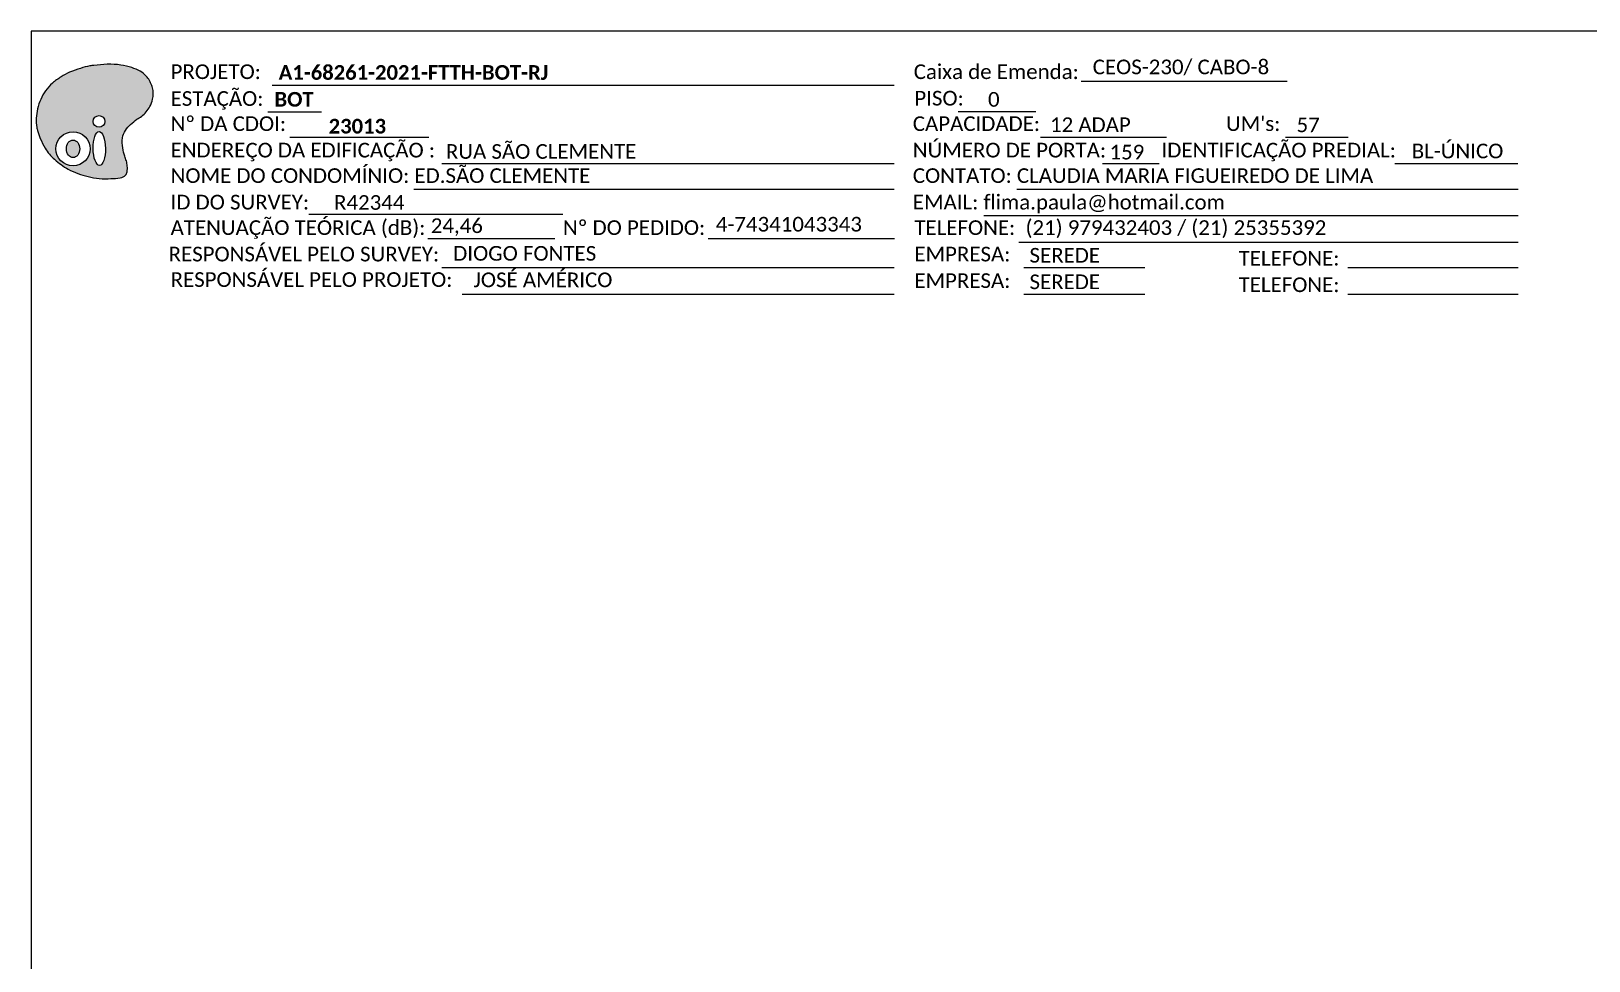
# Model space of a CAD drawing. Header units: metres. Extents: x -553 to 1164, y 1114 to 1708.
# Drawn here: x -553 to -318.8, y 1568.6 to 1708.4 of the extents above; entities that cross this region are included whole.
import ezdxf
from ezdxf.enums import TextEntityAlignment as Align

# ---------------------------------------------------------------- set-up
doc = ezdxf.new("R2010")
doc.units = ezdxf.units.M
doc.styles.add('WMF-Calibri0', font='calibri.ttf')
doc.styles.add('WMF-Calibri1', font='calibrib.ttf')

# ---------------------------------------------------------------- blocks, each defined once
blk = doc.blocks.new('OI')
h = blk.add_hatch(color=40)
edge = h.paths.add_edge_path()
edge.add_spline(control_points=[(4.35, -0.67), (3.92, -0.99), (3.26, -1.5), (2.81, -2.59), (2.9, -3.5), (3.06, -4.27), (3.31, -4.85), (3.37, -5.39), (3.4, -5.88), (3.2, -6.4), (2.54, -6.61), (1.65, -6.63), (0.55, -6.67), (-0.56, -6.42), (-1.61, -6.14), (-2.77, -5.61), (-3.92, -4.77), (-4.89, -3.7), (-5.34, -2.65), (-5.6, -1.94), (-5.85, -0.96), (-5.71, 0.47), (-5.1, 2.02), (-4.14, 3.02), (-3.3, 3.61), (-2.37, 4.16), (-1.36, 4.44), (-0.56, 4.7), (0.79, 4.85), (2.24, 4.97), (3.79, 4.57), (4.67, 4.21), (5.44, 3.65), (5.76, 2.99), (6.03, 2.21), (6.01, 1.46), (5.72, 0.64), (5.31, 0.08), (4.88, -0.38), (4.51, -0.55), (4.35, -0.67)], knot_values=[0, 0, 0, 0, 1.60434, 2.417191, 3.427595, 4.282808, 4.776746, 5.304182, 5.888771, 6.258406, 6.858137, 7.79129, 8.986195, 10.124242, 11.187857, 12.242908, 13.953784, 15.414161, 16.515391, 17.349188, 17.675853, 19.552021, 21.515531, 22.568638, 23.63245, 24.621084, 25.782718, 26.745347, 27.142653, 29.870543, 31.004649, 31.921532, 32.709589, 33.801391, 34.042471, 35.192333, 35.971461, 36.628871, 37.254359, 37.836911, 37.836911, 37.836911, 37.836911], degree=3, periodic=0)
h.paths.add_polyline_path([(1.13, -0.87, -1), (-0.04, -0.87, -1)], flags=16)
edge = h.paths.add_edge_path(flags=16)
edge.add_ellipse((0.56, -3.59), major_axis=(-0.02, 1.71), ratio=0.361305, start_angle=0, end_angle=360)
h.paths.add_polyline_path([(-0.36, -3.62, -1), (-3.8, -3.62, -1)], flags=16)
edge = h.paths.add_edge_path(flags=0)
edge.add_ellipse((-2.08, -3.62), major_axis=(0, 0.885), ratio=0.758294, start_angle=0, end_angle=360)
at = {"color": 40}
for centre, radius in [((0.54, -0.87), 0.587), ((-2.08, -3.62), 1.72)]:
    blk.add_circle(centre, radius, dxfattribs=at)
blk.add_ellipse((-2.08, -3.62), major_axis=(0, 0.885), ratio=0.758294, start_param=-3.141592653589792, end_param=3.141592653589792, dxfattribs=at)
blk.add_ellipse((0.56, -3.59), major_axis=(-0.02, 1.71), ratio=0.361305, dxfattribs=at)
at = {"color": 40, "start_tangent": (-0.800898, -0.598801), "end_tangent": (-0.800898, -0.598801)}
blk.add_spline([(4.35, -0.67), (3.2, -1.78), (2.9, -2.54), (2.92, -3.55), (3.12, -4.38), (3.28, -4.85), (3.37, -5.37), (3.35, -5.95), (3.2, -6.29), (2.66, -6.55), (1.73, -6.63), (0.54, -6.62), (-0.58, -6.41), (-1.6, -6.11), (-2.56, -5.67), (-3.95, -4.67), (-4.89, -3.56), (-5.37, -2.56), (-5.64, -1.78), (-5.72, -1.46), (-5.63, 0.42), (-4.84, 2.22), (-4.13, 2.99), (-3.27, 3.62), (-2.4, 4.09), (-1.3, 4.47), (-0.37, 4.72), (0.02, 4.77), (2.75, 4.8), (3.85, 4.53), (4.69, 4.16), (5.31, 3.68), (5.85, 2.73), (5.93, 2.5), (5.94, 1.35), (5.67, 0.62), (5.29, 0.08), (4.84, -0.36), (4.35, -0.67)], degree=3, dxfattribs=at)

msp = doc.modelspace()

# ---------------------------------------------------------------- linework, layer by layer
at = {"color": 7}
msp.add_lwpolyline([(-552.97, 1114.37), (288.03, 1114.37), (288.03, 1708.37), (-552.97, 1708.37)], close=True, dxfattribs=at)
at = {"lineweight": 0}
for points in [[(-516.75, 1700.25), (-423.24, 1700.25)], [(-395.13, 1700.86), (-364.2, 1700.86)], [(-517.38, 1696.22), (-509.32, 1696.22)], [(-413.65, 1696.27), (-401.98, 1696.27)], [(-401.28, 1692.44), (-382.34, 1692.44)], [(-491.25, 1688.46), (-423.24, 1688.46)], [(-495.45, 1684.63), (-423.24, 1684.63)], [(-404.83, 1684.63), (-329.47, 1684.63)], [(-511.25, 1680.85), (-473.04, 1680.85)], [(-409.8, 1680.64), (-329.47, 1680.64)], [(-404.53, 1676.66), (-329.47, 1676.66)]]:
    msp.add_lwpolyline(points, dxfattribs=at)
at = {"color": 7, "lineweight": 0}
for points in [[(-514.11, 1692.44), (-493.22, 1692.44)], [(-364.43, 1692.44), (-354.99, 1692.44)], [(-391.95, 1688.46), (-383.4, 1688.46)], [(-348.01, 1688.46), (-329.51, 1688.46)], [(-493.36, 1677.2), (-474.27, 1677.2)], [(-451.23, 1677.2), (-423.21, 1677.2)], [(-491.25, 1672.83), (-423.24, 1672.83)], [(-403.78, 1672.83), (-385.56, 1672.83)], [(-355.04, 1672.83), (-329.47, 1672.83)], [(-488.19, 1668.84), (-423.24, 1668.84)], [(-403.78, 1668.84), (-385.56, 1668.84)], [(-355.04, 1668.84), (-329.47, 1668.84)]]:
    msp.add_lwpolyline(points, dxfattribs=at)

# ---------------------------------------------------------------- block references
at = {"color": 7, "xscale": 1.494060215586407, "yscale": 1.494060215586409, "zscale": 1.494060215586409, "rotation": 0.153289602394906}
msp.add_blockref('OI', (-543.58, 1696.1), dxfattribs=at)

# ---------------------------------------------------------------- texts
at = {"lineweight": 0, "style": 'WMF-Calibri0'}
for s, height, p in [('PROJETO:', 2.206, (-532.01, 1701.17)), ('Caixa de Emenda:', 2.2064, (-420.31, 1701.17)), ('ESTAÇÃO:', 2.206, (-532.01, 1697.14)), ('PISO:', 2.206, (-420.22, 1697.19)), ('CAPACIDADE:', 2.2064, (-420.45, 1693.36)), ('ENDEREÇO DA EDIFICAÇÃO :', 2.2064, (-532.01, 1689.38)), ('NOME DO CONDOMÍNIO: ED.SÃO CLEMENTE', 2.2064, (-532.01, 1685.55)), ('CONTATO: CLAUDIA MARIA FIGUEIREDO DE LIMA', 2.2064, (-420.45, 1685.55)), ('ID DO SURVEY:', 2.2064, (-532.01, 1681.56)), ('R42344', 2.206, (-507.44, 1681.51)), ('EMAIL: flima.paula@hotmail.com', 2.2064, (-420.45, 1681.56)), ('ATENUAÇÃO TEÓRICA (dB):', 2.2064, (-532.01, 1677.73)), ('24,46', 2.206, (-492.9, 1678.02)), ('TELEFONE:  (21) 979432403 / (21) 25355392', 2.2064, (-420.22, 1677.73))]:
    msp.add_text(s, height=height, dxfattribs=at).set_placement(p)
for s, height, style, p in [('A1-68261-2021-FTTH-BOT-RJ', 2.2064, 'WMF-Calibri1', (-515.77, 1701.06)), ('CEOS-230/ CABO-8', 2.2064, 'WMF-Calibri0', (-393.41, 1701.89)), ('BOT', 2.206, 'WMF-Calibri1', (-516.4, 1697.02)), ('0', 2.21, 'WMF-Calibri0', (-409.15, 1697.01)), ('12 ADAP', 2.206, 'WMF-Calibri0', (-399.83, 1693.2)), ('RUA SÃO CLEMENTE ', 2.2064, 'WMF-Calibri0', (-490.63, 1689.18))]:
    msp.add_text(s, height=height, dxfattribs=dict(style=style)).set_placement(p)
at = {"color": 7, "lineweight": 0, "style": 'WMF-Calibri0'}
for s, height, p in [('Nº DA CDOI:', 2.2064, (-532.01, 1693.36)), ("UM's:", 2.206, (-373.38, 1693.36)), ('NÚMERO DE PORTA:', 2.2064, (-420.45, 1689.38)), ('IDENTIFICAÇÃO PREDIAL:', 2.2064, (-383.07, 1689.38)), ('Nº DO PEDIDO:', 2.2064, (-473.03, 1677.73)), ('RESPONSÁVEL PELO SURVEY:', 2.2064, (-532.31, 1673.75)), ('DIOGO FONTES', 2.2064, (-489.53, 1673.86)), ('EMPRESA:', 2.206, (-420.22, 1673.75)), ('TELEFONE:', 2.206, (-371.48, 1673.13)), ('RESPONSÁVEL PELO PROJETO:', 2.2064, (-532.01, 1669.92)), ('JOSÉ AMÉRICO', 2.2064, (-486.47, 1669.88)), ('EMPRESA:', 2.206, (-420.22, 1669.76)), ('TELEFONE:', 2.206, (-371.48, 1669.14))]:
    msp.add_text(s, height=height, dxfattribs=at).set_placement(p)
at = {"color": 7, "style": 'WMF-Calibri1'}
msp.add_text('23013', height=2.206, dxfattribs=at).set_placement((-503.94, 1692.98), align=Align.CENTER)
at = {"color": 7, "style": 'WMF-Calibri0'}
for s, height, p in [('57', 2.206, (-362.77, 1693.18)), ('159', 2.206, (-390.89, 1689.08)), ('BL-ÚNICO', 2.206, (-345.46, 1689.25)), ('4-74341043343', 2.2064, (-450.07, 1678.24)), ('SEREDE', 2.206, (-402.91, 1673.57)), ('SEREDE', 2.206, (-402.91, 1669.58))]:
    msp.add_text(s, height=height, dxfattribs=at).set_placement(p)

doc.saveas('drawing.dxf')
